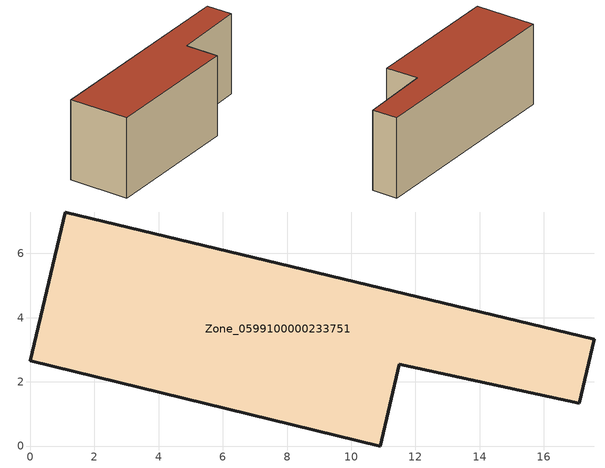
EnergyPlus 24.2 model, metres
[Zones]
Zone_0599100000233751
 floor ground (C_G): 11.5,2.55 10.91,0 0,2.65 1.08,7.29 17.57,3.33 17.1,1.33 z0
 wall outside (C_F): 1.08,7.29 0,2.65 10.91,0 11.5,2.55 17.1,1.33 17.57,3.33 1.08,7.29 z0:6.42
 roof outside (C_R): 17.1,1.33 17.57,3.33 1.08,7.29 0,2.65 10.91,0 11.5,2.55 z6.42
[BUILDING]
Pand.0599100000233751: North Axis=0; Terrain=City; Loads Convergence Tolerance Value=0.04; Temperature Convergence Tolerance Value=0.4; Solar Distribution=FullExterior; Maximum Number of Warmup Days=25; Minimum Number of Warmup Days=1
[Site:Location]
Rotterdam.The.Hague.AP_ZH_NLD Design_Conditions: Latitude=51.96; Longitude=4.45; Time Zone=1; Elevation=-4.5
[SITE:GROUNDTEMPERATURE:BUILDINGSURFACE]
18, 18, 18, 18, 18, 18, 18, 18, 18, 18, 18, 18
[MATERIAL] Thermal Absorptance=0.9; Solar Absorptance=0.7; Visible Absorptance=0.7
Name | Roughness | Thickness | Conductivity | Density | Specific Heat
G.TI.1946 | MediumSmooth | 0.15 | 1 | 540 | 1210
F.TI.1946 | Rough | 0.3 | 0.857143 | 1920 | 840
R.TI.1946 | MediumRough | 0.2 | 0.1 | 1500 | 1000
[CONSTRUCTION]
C_G: G.TI.1946
C_F: F.TI.1946
C_R: R.TI.1946
[ZONE]
Zone_0599100000233751: Type=1; Multiplier=1; Ceiling Height=Autocalculate; Volume=Autocalculate; Floor Area=autocalculate; Part of Total Floor Area=Yes
[ZONEINFILTRATION:DESIGNFLOWRATE]
Infil_Zone_0599100000233751: Zone or ZoneList or Space or SpaceList=Zone_0599100000233751; Schedule=AlwaysOn; Design Flow Rate Calculation Method=Flow/Area; Flow Rate per Floor Area=0.003; Constant Term Coefficient=1; Temperature Term Coefficient=0; Velocity Term Coefficient=0; Velocity Squared Term Coefficient=0
[HVACTEMPLATE:ZONE:IDEALLOADSAIRSYSTEM]
Zone_0599100000233751: Maximum Heating Supply Air Temperature=50; Minimum Cooling Supply Air Temperature=13; Maximum Heating Supply Air Humidity Ratio=0.0156; Minimum Cooling Supply Air Humidity Ratio=0.0077; Heating Limit=NoLimit; Cooling Limit=NoLimit; Dehumidification Control Type=ConstantSensibleHeatRatio; Cooling Sensible Heat Ratio=0.7; Dehumidification Setpoint=60; Humidification Control Type=None; Humidification Setpoint=30; Outdoor Air Method=None; Outdoor Air Flow Rate per Person=0.00944; Outdoor Air Flow Rate per Zone Floor Area=0; Outdoor Air Flow Rate per Zone=0; Demand Controlled Ventilation Type=None; Outdoor Air Economizer Type=NoEconomizer; Heat Recovery Type=None; Sensible Heat Recovery Effectiveness=0.7; Latent Heat Recovery Effectiveness=0.65
[ZONECONTROL:THERMOSTAT]
ThermostatControl_Zone_0599100000233751: Zone or ZoneList=Zone_0599100000233751; Control Type Schedule=DualSetpointControlType; Control 1=Thermostat_Zone_0599100000233751; Temperature Difference Between Cutout And Setpoint=0
[THERMOSTATSETPOINT:DUALSETPOINT]
Thermostat_Zone_0599100000233751: Heating Setpoint Temperature Schedule=HeatingSetpoint_Zone_0599100000233751; Cooling Setpoint Temperature Schedule=CoolingSetpoint_Zone_0599100000233751
[SCHEDULE:COMPACT]
HeatingSetpoint_Zone_0599100000233751: Through: 12/31, For: AllDays, Until: 24:00, 21
CoolingSetpoint_Zone_0599100000233751: Through: 12/31, For: AllDays, Until: 24:00, 24
DualSetpointControlType: Through: 12/31, For: AllDays, Until: 24:00, 4
AlwaysOn: Through: 12/31, For: AllDays, Until: 24:00, 1
